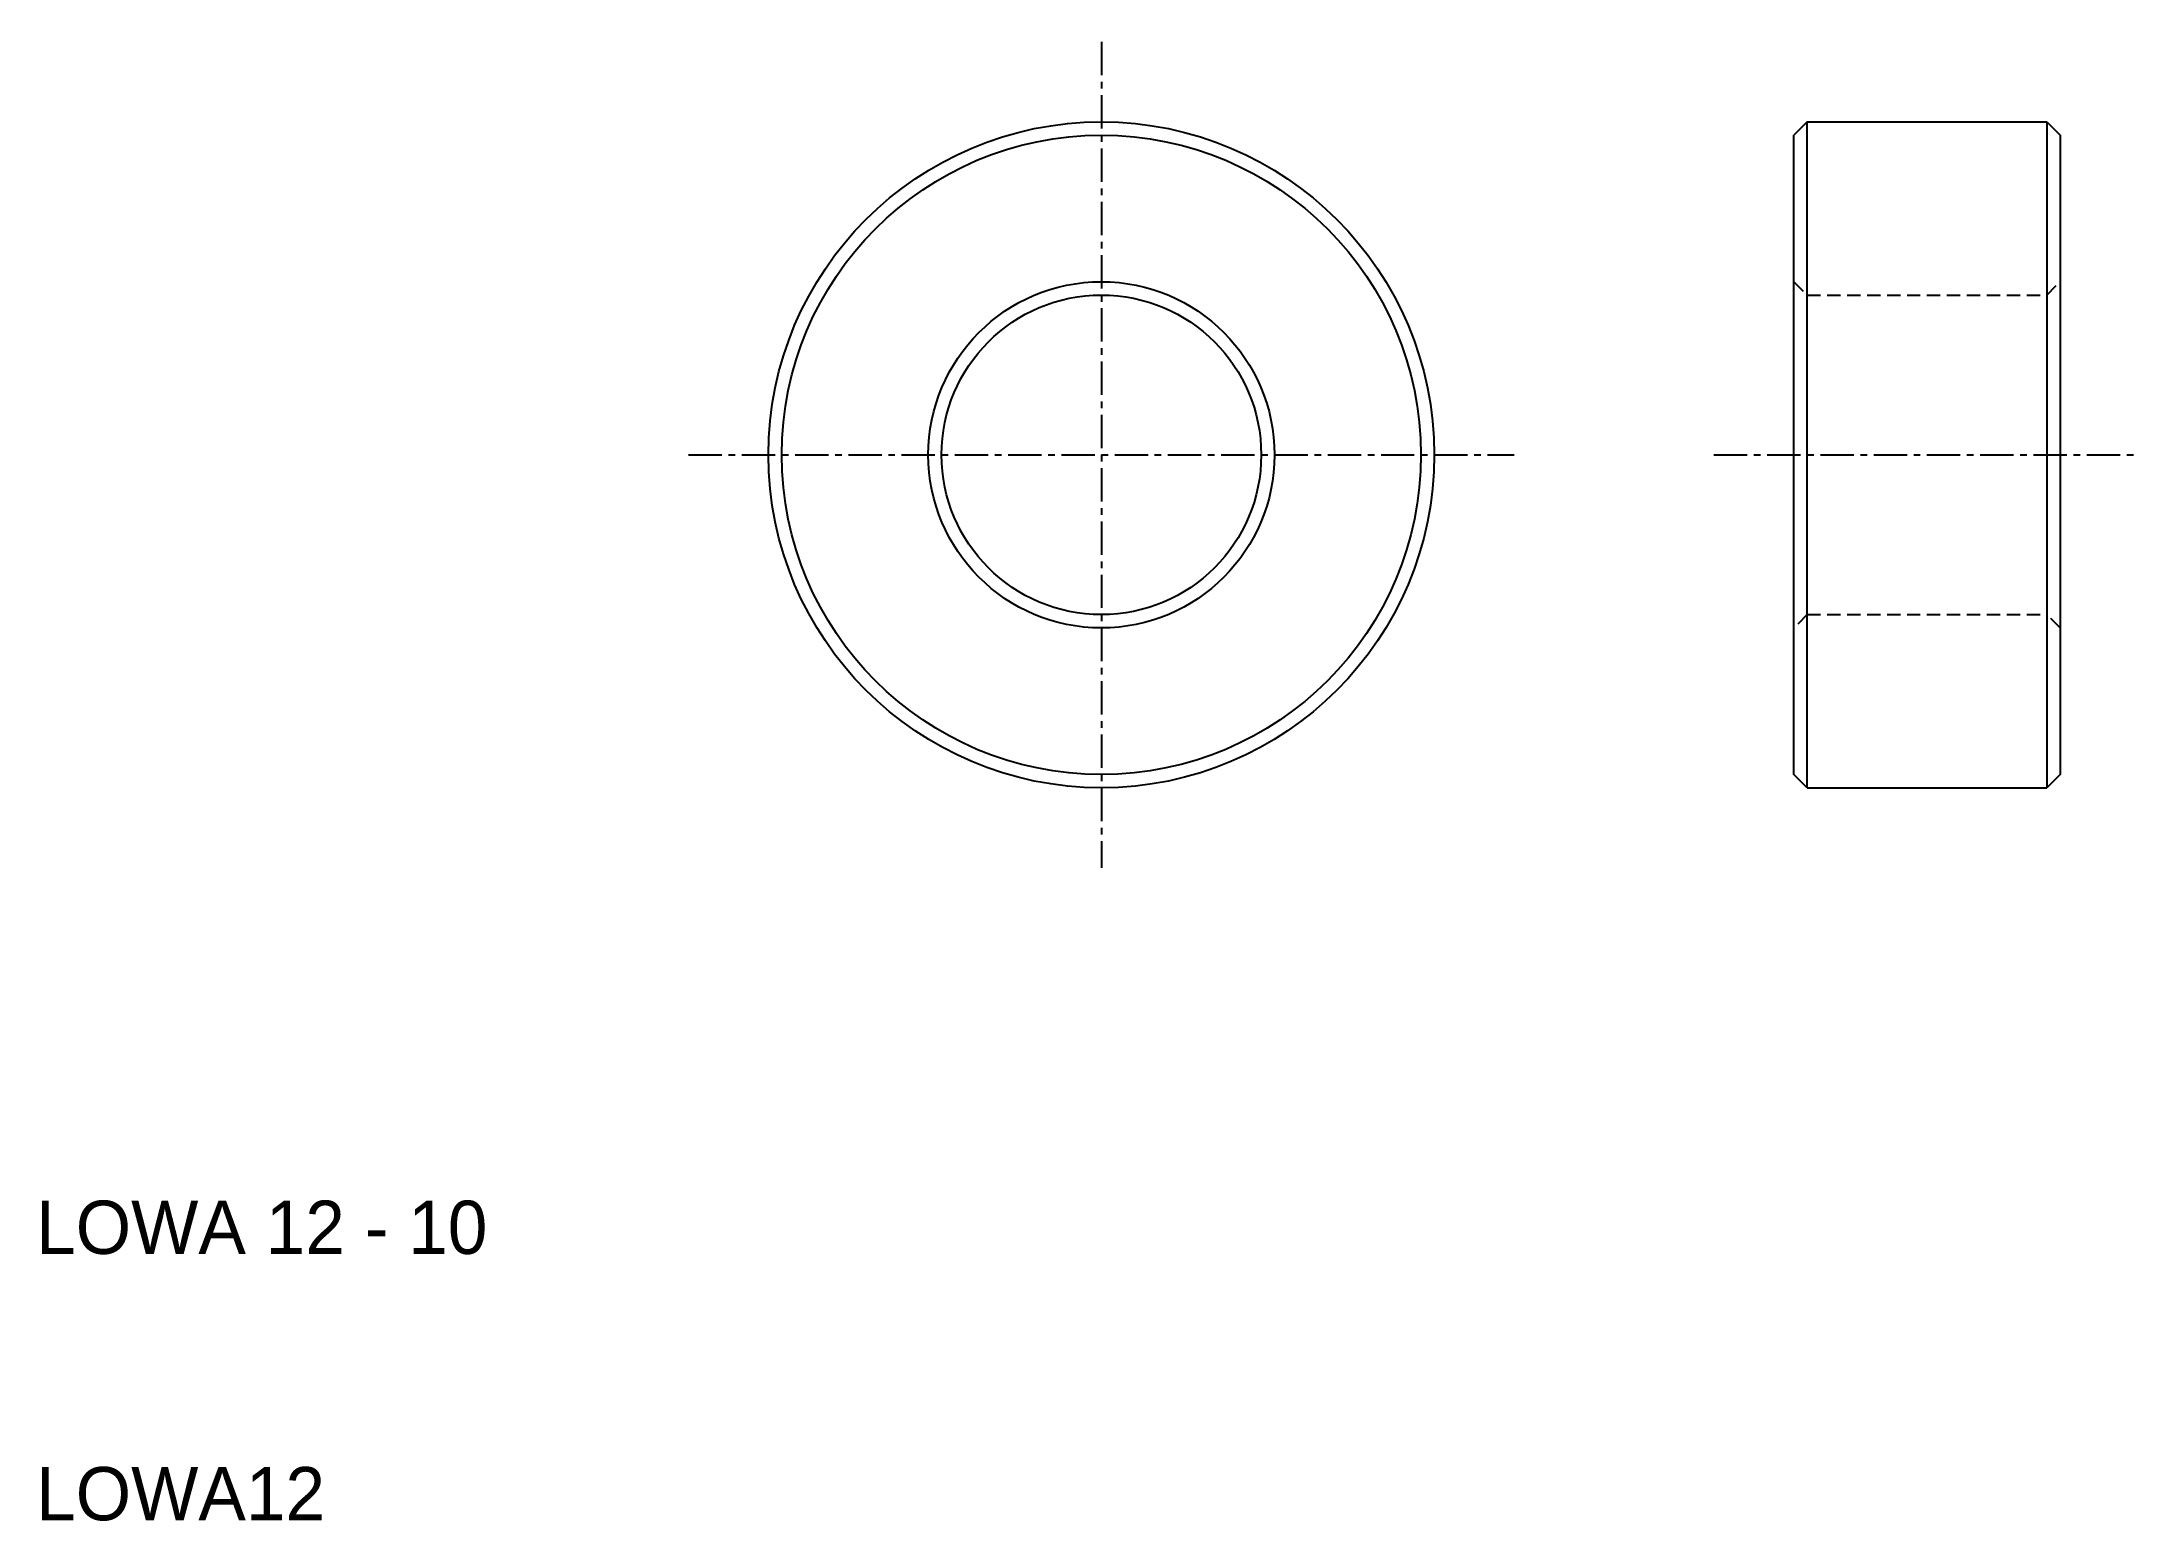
# Model space of a CAD drawing. Extents: x 10.2 to 89, y 10 to 65.5.
import ezdxf

# ---------------------------------------------------------------- set-up
doc = ezdxf.new("R2010")
doc.units = 0
doc.linetypes.add('CENTER', pattern=[2, 1.25, -0.25, 0.25, -0.25])
doc.linetypes.add('DASHED', pattern=[0.75, 0.5, -0.25])
doc.layers.get('0').update_dxf_attribs({"linetype": 'CONTINUOUS'})
doc.layers.add('CENTER', color=1, linetype='CENTER')

msp = doc.modelspace()

# ---------------------------------------------------------------- linework, layer by layer
at = {"color": 7, "linetype": 'CONTINUOUS'}
for p, q in [((76.5, 62.5), (76, 62)), ((76.5, 62.5), (85.5, 62.5)), ((76.5, 37.5), (76.5, 62.5)), ((85.5, 62.5), (85.5, 37.5)), ((85.5, 62.5), (86, 62)), ((76, 38), (76, 62)), ((86, 62), (86, 38)), ((76.5, 37.5), (76, 38)), ((86, 38), (85.5, 37.5)), ((76.5, 37.5), (85.5, 37.5))]:
    msp.add_line(p, q, dxfattribs=at)
at = {"color": 3, "linetype": 'DASHED'}
for p, q in [((76, 56.5), (76.5, 56)), ((76.5, 56), (85.5, 56)), ((85.5, 56), (86, 56.5)), ((76.5, 44), (76, 43.5)), ((76.5, 44), (85.5, 44)), ((86, 43.5), (85.5, 44))]:
    msp.add_line(p, q, dxfattribs=at)
at = {"color": 7, "linetype": 'CONTINUOUS'}
for radius in [12.5, 12, 6.5, 6]:
    msp.add_circle((50, 50), radius, dxfattribs=at)
at = {"layer": 'CENTER', "color": 1, "linetype": 'CENTER'}
for p, q in [((50, 65.5), (50, 34.5)), ((34.5, 50), (65.5, 50)), ((73, 50), (89, 50))]:
    msp.add_line(p, q, dxfattribs=at)

# ---------------------------------------------------------------- texts
at = {"color": 7, "linetype": 'CONTINUOUS'}
for s, p in [('LOWA 12 - 10', (10, 20)), ('LOWA12', (10, 10))]:
    msp.add_text(s, height=2, dxfattribs=at).set_placement(p)

doc.saveas('drawing.dxf')
